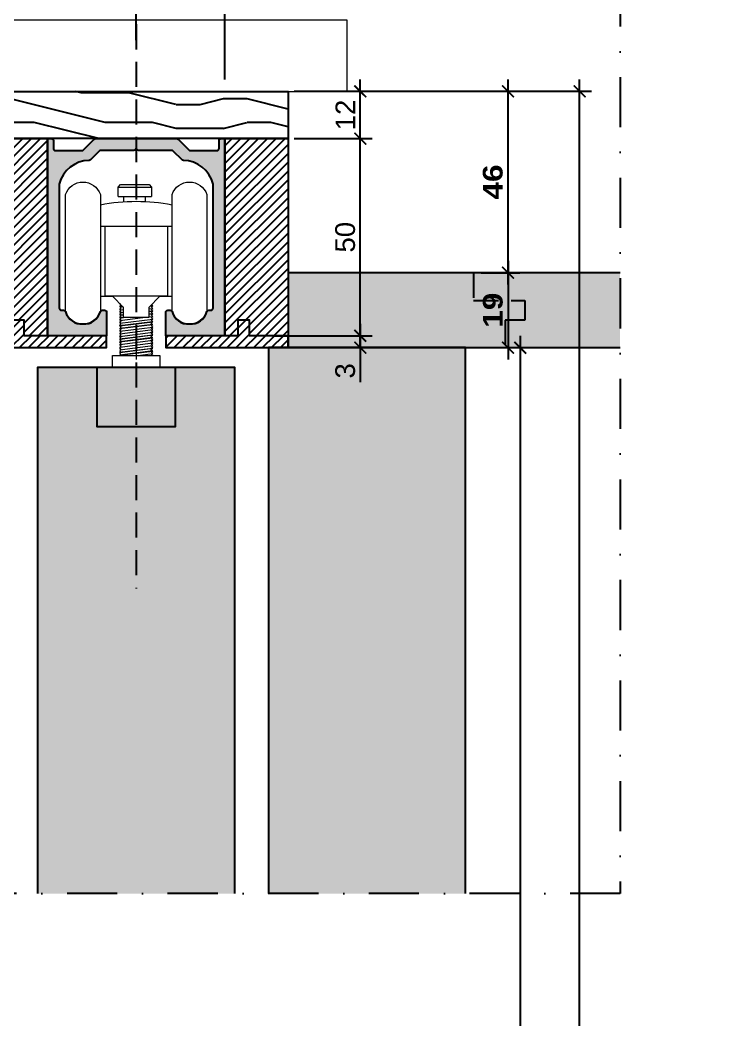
# Model space of a CAD drawing. Header units: millimetres. Extents: x -63251 to 507826, y 5339 to 217512.
# Drawn here: x 186787.6 to 186967.3, y 91937.5 to 92191.1 of the extents above; entities that cross this region are included whole.
import ezdxf
from ezdxf import colors
from ezdxf.entities.mleader import LeaderData, LeaderLine
from ezdxf.math import Vec2, Vec3

# ---------------------------------------------------------------- set-up
doc = ezdxf.new("R2010")
doc.units = ezdxf.units.MM
doc.header["$PDMODE"] = 3
doc.linetypes.add('TRAÇO 1-1', pattern=[9.525, 6.35, -3.175])
doc.linetypes.add('TRAÇO E PONTO 1-1', pattern=[25.4, 12.7, -6.35, 0, -6.35])
for name, color, linetype in [('A-ANNO-DIMS', 7, 'Continuous'), ('AC-EQUIPAMENTO', 7, 'Continuous'), ('COTAS', 9, 'Continuous'), ('FERRAGEM', 3, 'Continuous'), ('GESSO', 1, 'Continuous'), ('HACHURA', 21, 'Continuous'), ('MARCENARIA', 4, 'Continuous'), ('MARCENARIA . M', 4, 'Continuous'), ('TEXTO TRAÇO PONTO', 105, 'TRAÇO E PONTO 1-1')]:
    doc.layers.add(name, color=color, linetype=linetype)
doc.layers.add('ARQ-PILARES E VIGAS', color=5, linetype='Continuous', lineweight=5)
doc.styles.add('1-1', font='arial.ttf', dxfattribs={"height": 0.2})
doc.styles.add('MEDIDA OFICIAL', font='ariblk.ttf')
doc.styles.add('PADRÃO', font='arial.ttf')
doc.dimstyles.new('1-2', dxfattribs={"dimscale": 2, "dimtxt": 2.5, "dimasz": 1.5, "dimexe": 1.5, "dimexo": 1.5, "dimtad": 1, "dimtxsty": 'PADRÃO', "dimblk": 'ARCHTICK', "dimcen": 2.5, "dimdle": 1.5, "dimclrd": 9, "dimclre": 9, "dimclrt": 6, "dimadec": 0, "dimazin": 0, "dimtfac": 1, "dimtmove": 0, "dimatfit": 3, "dimfxl": 1.25, "dimlwd": -1, "dimlwe": -1, "dimarcsym": 0})
doc.dimstyles.new('Med. Ofic.1-2', dxfattribs={"dimscale": 2, "dimtxt": 2.5, "dimasz": 1.5, "dimexe": 1.5, "dimexo": 1.5, "dimtad": 1, "dimtxsty": 'MEDIDA OFICIAL', "dimblk": 'ARCHTICK', "dimcen": 2.5, "dimdle": 1.5, "dimclrd": 9, "dimclre": 9, "dimclrt": 10, "dimadec": 0, "dimazin": 0, "dimtfac": 1, "dimtmove": 0, "dimatfit": 3, "dimfxl": 1.25, "dimlwd": -1, "dimlwe": -1, "dimarcsym": 0})

# ---------------------------------------------------------------- blocks, each defined once
blk = doc.blocks.new('_ArchTick')
at = {"color": 0, "linetype": 'ByBlock', "const_width": 0.15}
blk.add_lwpolyline([(-0.5, -0.5), (0.5, 0.5)], dxfattribs=at)
blk = doc.blocks.new('*D296')
at = {"layer": 'A-ANNO-DIMS', "color": 9, "transparency": 16777216}
for p, q in [((186758.67, 92186.03), (186758.67, 92202.48)), ((186817.07, 92186.03), (186817.07, 92202.48)), ((186755.67, 92199.48), (186820.07, 92199.48))]:
    blk.add_line(p, q, dxfattribs=at)
at = {"layer": 'Defpoints', "color": 0, "transparency": 16777216}
for p in [(186817.07, 92199.48), (186758.67, 92183.03), (186817.07, 92183.03)]:
    blk.add_point(p, dxfattribs=at)
at = {"layer": 'A-ANNO-DIMS', "color": 9, "transparency": 16777216, "xscale": 3, "yscale": 3, "zscale": 3, "rotation": 180}
blk.add_blockref('_ArchTick', (186758.67, 92199.48), dxfattribs=at)
at = {"layer": 'A-ANNO-DIMS', "color": 9, "transparency": 16777216, "xscale": 3, "yscale": 3, "zscale": 3}
blk.add_blockref('_ArchTick', (186817.07, 92199.48), dxfattribs=at)
at = {"layer": 'A-ANNO-DIMS', "color": 6, "transparency": 16777216, "insert": (186787.87, 92203.28), "char_height": 5, "attachment_point": 5, "style": 'PADRÃO'}
blk.add_mtext('58', dxfattribs=at)
blk = doc.blocks.new('*D297')
at = {"layer": 'A-ANNO-DIMS', "color": 9, "transparency": 16777216}
for p, q in [((186817.07, 92186.03), (186817.07, 92202.48)), ((186839.57, 92176.03), (186839.57, 92202.48)), ((186814.07, 92199.48), (186842.57, 92199.48))]:
    blk.add_line(p, q, dxfattribs=at)
at = {"layer": 'Defpoints', "color": 0, "transparency": 16777216}
for p in [(186839.57, 92199.48), (186817.07, 92183.03), (186839.57, 92173.03)]:
    blk.add_point(p, dxfattribs=at)
at = {"layer": 'A-ANNO-DIMS', "color": 9, "transparency": 16777216, "xscale": 3, "yscale": 3, "zscale": 3, "rotation": 180}
blk.add_blockref('_ArchTick', (186817.07, 92199.48), dxfattribs=at)
at = {"layer": 'A-ANNO-DIMS', "color": 9, "transparency": 16777216, "xscale": 3, "yscale": 3, "zscale": 3}
blk.add_blockref('_ArchTick', (186839.57, 92199.48), dxfattribs=at)
at = {"layer": 'A-ANNO-DIMS', "color": 6, "transparency": 16777216, "insert": (186828.32, 92203.28), "char_height": 5, "attachment_point": 5, "style": 'PADRÃO'}
blk.add_mtext('23', dxfattribs=at)
blk = doc.blocks.new('*D299')
at = {"layer": 'COTAS', "color": 9, "transparency": 16777216}
for p, q in [((186839.57, 92176.03), (186839.57, 92219.18)), ((186870.57, 92194.12), (186870.57, 92219.18)), ((186836.57, 92216.18), (186873.57, 92216.18))]:
    blk.add_line(p, q, dxfattribs=at)
at = {"layer": 'Defpoints', "color": 0, "transparency": 16777216}
for p in [(186870.57, 92216.18), (186870.57, 92191.12, 0), (186839.57, 92173.03, 0)]:
    blk.add_point(p, dxfattribs=at)
at = {"layer": 'COTAS', "color": 9, "transparency": 16777216, "xscale": 3, "yscale": 3, "zscale": 3, "rotation": 180}
blk.add_blockref('_ArchTick', (186839.57, 92216.18), dxfattribs=at)
at = {"layer": 'COTAS', "color": 9, "transparency": 16777216, "xscale": 3, "yscale": 3, "zscale": 3}
blk.add_blockref('_ArchTick', (186870.57, 92216.18), dxfattribs=at)
at = {"layer": 'COTAS', "color": 6, "transparency": 16777216, "insert": (186855.07, 92219.99), "char_height": 5, "attachment_point": 5, "style": 'PADRÃO'}
blk.add_mtext('31', dxfattribs=at)
blk = doc.blocks.new('*D315')
at = {"layer": 'COTAS', "color": 9, "linetype": 'Continuous', "transparency": 16777216}
blk.add_line((186914.41, 92111.03), (186914.41, 91650.65), dxfattribs=at)
at = {"layer": 'COTAS', "color": 9, "transparency": 16777216}
for p, q in [((186906.66, 92108.03), (186917.41, 92108.03)), ((186903.57, 91653.65), (186917.41, 91653.65))]:
    blk.add_line(p, q, dxfattribs=at)
at = {"layer": 'Defpoints', "color": 0, "transparency": 16777216}
for p in [(186903.66, 92108.03, 0), (186900.57, 91653.65, 0), (186914.41, 91653.65)]:
    blk.add_point(p, dxfattribs=at)
at = {"layer": 'COTAS', "color": 9, "transparency": 16777216, "xscale": 3, "yscale": 3, "zscale": 3}
for p, rotation in [((186914.41, 92108.03), 90), ((186914.41, 91653.65), 270)]:
    blk.add_blockref('_ArchTick', p, dxfattribs=dict(at, rotation=rotation))
at = {"layer": 'COTAS', "color": 10, "transparency": 16777216, "insert": (186910.58, 91880.84), "char_height": 5, "attachment_point": 5, "rotation": 90, "style": 'MEDIDA OFICIAL'}
blk.add_mtext('2925', dxfattribs=at)
blk = doc.blocks.new('*D317')
at = {"layer": 'COTAS', "color": 9, "linetype": 'Continuous', "transparency": 16777216}
blk.add_line((186929.46, 91630.65), (186929.46, 92176.03), dxfattribs=at)
at = {"layer": 'COTAS', "color": 9, "transparency": 16777216}
for p, q in [((186876.66, 92173.03), (186932.46, 92173.03)), ((186910.81, 91633.65), (186932.46, 91633.65))]:
    blk.add_line(p, q, dxfattribs=at)
at = {"layer": 'Defpoints', "color": 0, "transparency": 16777216}
for p in [(186873.66, 92173.03, 0), (186929.46, 92173.03), (186907.81, 91633.65, 0)]:
    blk.add_point(p, dxfattribs=at)
at = {"layer": 'COTAS', "color": 9, "transparency": 16777216, "xscale": 3, "yscale": 3, "zscale": 3}
for p, rotation in [((186929.46, 92173.03), 90), ((186929.46, 91633.65), 270)]:
    blk.add_blockref('_ArchTick', p, dxfattribs=dict(at, rotation=rotation))
at = {"layer": 'COTAS', "color": 10, "transparency": 16777216, "insert": (186925.62, 91903.34), "char_height": 5, "attachment_point": 5, "rotation": 90, "style": 'MEDIDA OFICIAL'}
blk.add_mtext('2995', dxfattribs=at)
blk = doc.blocks.new('*D318')
at = {"layer": 'COTAS', "color": 9, "linetype": 'Continuous', "transparency": 16777216}
blk.add_line((186911.32, 92130.03), (186911.32, 92105.03), dxfattribs=at)
at = {"layer": 'COTAS', "color": 9, "transparency": 16777216}
for p, q in [((186904.49, 92127.03), (186914.32, 92127.03)), ((186903.57, 92108.03), (186914.32, 92108.03))]:
    blk.add_line(p, q, dxfattribs=at)
at = {"layer": 'Defpoints', "color": 0, "transparency": 16777216}
for p in [(186901.49, 92127.03, 0), (186900.57, 92108.03, 0), (186911.32, 92108.03)]:
    blk.add_point(p, dxfattribs=at)
at = {"layer": 'COTAS', "color": 9, "transparency": 16777216, "xscale": 3, "yscale": 3, "zscale": 3}
for p, rotation in [((186911.32, 92127.03), 90), ((186911.32, 92108.03), 270)]:
    blk.add_blockref('_ArchTick', p, dxfattribs=dict(at, rotation=rotation))
at = {"layer": 'COTAS', "color": 10, "transparency": 16777216, "insert": (186907.48, 92117.53), "char_height": 5, "attachment_point": 5, "rotation": 90, "style": 'MEDIDA OFICIAL'}
blk.add_mtext('19', dxfattribs=at)
blk = doc.blocks.new('*D319')
at = {"layer": 'COTAS', "color": 9, "linetype": 'Continuous', "transparency": 16777216}
blk.add_line((186911.32, 92124.03), (186911.32, 92176.03), dxfattribs=at)
at = {"layer": 'COTAS', "color": 9, "transparency": 16777216}
for p, q in [((186873.57, 92173.03), (186914.32, 92173.03)), ((186904.49, 92127.03), (186914.32, 92127.03))]:
    blk.add_line(p, q, dxfattribs=at)
at = {"layer": 'Defpoints', "color": 0, "transparency": 16777216}
for p in [(186870.57, 92173.03, 0), (186911.32, 92173.03), (186901.49, 92127.03, 0)]:
    blk.add_point(p, dxfattribs=at)
at = {"layer": 'COTAS', "color": 9, "transparency": 16777216, "xscale": 3, "yscale": 3, "zscale": 3}
for p, rotation in [((186911.32, 92173.03), 90), ((186911.32, 92127.03), 270)]:
    blk.add_blockref('_ArchTick', p, dxfattribs=dict(at, rotation=rotation))
at = {"layer": 'COTAS', "color": 10, "transparency": 16777216, "insert": (186907.48, 92150.03), "char_height": 5, "attachment_point": 5, "rotation": 90, "style": 'MEDIDA OFICIAL'}
blk.add_mtext('46', dxfattribs=at)
blk = doc.blocks.new('*D544')
at = {"layer": 'COTAS', "color": 9, "linetype": 'Continuous', "transparency": 16777216}
blk.add_line((186911.32, 92130.03), (186911.32, 92105.03), dxfattribs=at)
at = {"layer": 'COTAS', "color": 9, "transparency": 16777216}
for p, q in [((186904.49, 92127.03), (186914.32, 92127.03)), ((186903.57, 92108.03), (186914.32, 92108.03))]:
    blk.add_line(p, q, dxfattribs=at)
at = {"layer": 'Defpoints', "color": 0, "transparency": 16777216}
for p in [(186901.49, 92127.03, 0), (186900.57, 92108.03, 0), (186911.32, 92108.03)]:
    blk.add_point(p, dxfattribs=at)
at = {"layer": 'COTAS', "color": 9, "transparency": 16777216, "xscale": 3, "yscale": 3, "zscale": 3}
for p, rotation in [((186911.32, 92127.03), 90), ((186911.32, 92108.03), 270)]:
    blk.add_blockref('_ArchTick', p, dxfattribs=dict(at, rotation=rotation))
at = {"layer": 'COTAS', "color": 10, "transparency": 16777216, "insert": (186907.48, 92117.53), "char_height": 5, "attachment_point": 5, "rotation": 90, "style": 'MEDIDA OFICIAL'}
blk.add_mtext('19', dxfattribs=at)
blk = doc.blocks.new('*D545')
at = {"layer": 'A-ANNO-DIMS', "color": 9, "transparency": 16777216}
for p, q in [((186873.86, 92108.03), (186873.86, 92164.03)), ((186857.07, 92161.03), (186876.86, 92161.03)), ((186852.07, 92111.03), (186876.86, 92111.03))]:
    blk.add_line(p, q, dxfattribs=at)
at = {"layer": 'Defpoints', "color": 0, "transparency": 16777216}
for p in [(186854.07, 92161.03, 0), (186873.86, 92161.03), (186849.07, 92111.03, 0)]:
    blk.add_point(p, dxfattribs=at)
at = {"layer": 'A-ANNO-DIMS', "color": 9, "transparency": 16777216, "xscale": 3, "yscale": 3, "zscale": 3}
for p, rotation in [((186873.86, 92161.03), 90), ((186873.86, 92111.03), 270)]:
    blk.add_blockref('_ArchTick', p, dxfattribs=dict(at, rotation=rotation))
at = {"layer": 'A-ANNO-DIMS', "color": 6, "transparency": 16777216, "insert": (186870.06, 92136.03), "char_height": 5, "attachment_point": 5, "rotation": 90, "style": 'PADRÃO'}
blk.add_mtext('50', dxfattribs=at)
blk = doc.blocks.new('*D546')
at = {"layer": 'A-ANNO-DIMS', "color": 9, "transparency": 16777216}
for p, q in [((186873.86, 92114.03), (186873.86, 92108.03)), ((186852.07, 92111.03), (186876.86, 92111.03)), ((186867.07, 92108.03), (186876.86, 92108.03)), ((186873.86, 92108.03), (186873.86, 92099.25))]:
    blk.add_line(p, q, dxfattribs=at)
at = {"layer": 'Defpoints', "color": 0, "transparency": 16777216}
for p in [(186849.07, 92111.03, 0), (186864.07, 92108.03, 0), (186873.86, 92108.03)]:
    blk.add_point(p, dxfattribs=at)
at = {"layer": 'A-ANNO-DIMS', "color": 9, "transparency": 16777216, "xscale": 3, "yscale": 3, "zscale": 3}
for p, rotation in [((186873.86, 92111.03), 90), ((186873.86, 92108.03), 270)]:
    blk.add_blockref('_ArchTick', p, dxfattribs=dict(at, rotation=rotation))
at = {"layer": 'A-ANNO-DIMS', "color": 6, "transparency": 16777216, "insert": (186870.06, 92102.14), "char_height": 5, "attachment_point": 5, "rotation": 90, "style": 'PADRÃO'}
blk.add_mtext('3', dxfattribs=at)
blk = doc.blocks.new('*D547')
at = {"layer": 'A-ANNO-DIMS', "color": 9, "transparency": 16777216}
for p, q in [((186873.86, 92158.03), (186873.86, 92176.03)), ((186857.07, 92173.03), (186876.86, 92173.03)), ((186857.07, 92161.03), (186876.86, 92161.03))]:
    blk.add_line(p, q, dxfattribs=at)
at = {"layer": 'Defpoints', "color": 0, "transparency": 16777216}
for p in [(186854.07, 92173.03, 0), (186873.86, 92173.03), (186854.07, 92161.03, 0)]:
    blk.add_point(p, dxfattribs=at)
at = {"layer": 'A-ANNO-DIMS', "color": 9, "transparency": 16777216, "xscale": 3, "yscale": 3, "zscale": 3}
for p, rotation in [((186873.86, 92173.03), 90), ((186873.86, 92161.03), 270)]:
    blk.add_blockref('_ArchTick', p, dxfattribs=dict(at, rotation=rotation))
at = {"layer": 'A-ANNO-DIMS', "color": 6, "transparency": 16777216, "insert": (186870.1, 92167.03), "char_height": 5, "attachment_point": 5, "rotation": 90, "style": 'PADRÃO'}
blk.add_mtext('12', dxfattribs=at)

msp = doc.modelspace()

# ---------------------------------------------------------------- hatches: boundary and pattern name
at = {"layer": 'AC-EQUIPAMENTO'}
h = msp.add_hatch(dxfattribs=at)
h.set_pattern_fill('ANSI31', color=8, scale=0.5)
h.set_pattern_definition([(45, (-426.472, 1e-10), (-1.122532015, 1.122532015), [])])
h.paths.add_polyline_path([(186781.171, 92111.027), (186785.671, 92111.027), (186785.671, 92115.027), (186788.671, 92115.027), (186788.671, 92111.027), (186794.566, 92111.027), (186794.566, 92161.027), (186781.171, 92161.027)])
h = msp.add_hatch(dxfattribs=at)
h.set_pattern_fill('ANSI31', color=8, scale=0.5)
h.set_pattern_definition([(45, (-425.0766, 1e-10), (-1.122532015, 1.122532015), [])])
h.paths.add_polyline_path([(186839.566, 92111.027), (186842.816, 92111.027), (186842.816, 92115.027), (186845.816, 92115.027), (186845.816, 92111.027), (186855.565, 92111.027), (186855.565, 92115.027), (186855.565, 92161.027), (186839.566, 92161.027)])
h = msp.add_hatch(dxfattribs=at)
h.set_pattern_fill('ANSI31', color=8, scale=0.5)
h.set_pattern_definition([(45, (-611.1864, -30.3345), (-1.122532015, 1.122532015), [])])
h.paths.add_polyline_path([(186809.566, 92111.027), (186788.671, 92111.027), (186788.671, 92115.027), (186785.671, 92115.027), (186785.671, 92111.027), (186766.171, 92111.027), (186766.171, 92108.027), (186809.566, 92108.027)])
h = msp.add_hatch(dxfattribs=at)
h.set_pattern_fill('ANSI31', color=8, scale=0.5)
h.set_pattern_definition([(45, (-554.041, -30.3345), (-1.122532015, 1.122532015), [])])
h.paths.add_polyline_path([(186855.565, 92111.027), (186845.816, 92111.027), (186845.816, 92115.027), (186842.816, 92115.027), (186842.816, 92111.027), (186824.566, 92111.027), (186824.566, 92108.027), (186855.565, 92108.027)])
at = {"layer": 'HACHURA', "ltscale": 0.3}
h = msp.add_hatch(dxfattribs=at)
h.set_pattern_fill('LEGNO1', color=8, scale=60, angle=180, pattern_type=2)
h.set_pattern_definition([(180, (11441.12, 9245.09), (-7e-15, -60), [12, -18, 6, -24]), (180, (11399.12, 9243.59), (-7e-15, -60), [12, -48]), (180, (11405.12, 9240.59), (-7e-15, -60), [6, -54]), (180, (11438.12, 9239.09), (-7e-15, -60), [3, -42, 3, -12]), (180, (11417.12, 9236.09), (-7e-15, -60), [12, -18, 3, -27]), (180, (11432.12, 9234.59), (-7e-15, -60), [9, -51]), (180, (11417.12, 9233.09), (-7e-15, -60), [18, -42]), (180, (11435.12, 9231.59), (-7e-15, -60), [12, -48]), (180, (11411.12, 9230.09), (-7e-15, -60), [30, -30]), (180, (11429.12, 9227.09), (-7e-15, -60), [6, -18, 12, -24]), (180, (11387.12, 9225.59), (-7e-15, -60), [12, -48]), (180, (11399.12, 9224.09), (-7e-15, -60), [6, -54]), (180, (11411.12, 9222.59), (-7e-15, -60), [6, -54]), (180, (11441.12, 9221.09), (-7e-15, -60), [12, -48]), (180, (11411.12, 9219.59), (-7e-15, -60), [12, -48]), (180, (11411.12, 9216.59), (-7e-15, -60), [12, -12, 12, -24]), (180, (11423.12, 9213.59), (-7e-15, -60), [6, -30, 12, -12]), (180, (11411.12, 9212.09), (-7e-15, -60), [18, -42]), (180, (11411.12, 9209.09), (-7e-15, -60), [12, -48]), (180, (11435.12, 9207.59), (-7e-15, -60), [18, -24, 6, -12]), (180, (11435.12, 9204.59), (-7e-15, -60), [30, -30]), (180, (11399.12, 9203.09), (-7e-15, -60), [6, -54]), (180, (11417.12, 9201.59), (-7e-15, -60), [12, -48]), (180, (11429.12, 9200.09), (-7e-15, -60), [6, -24, 6, -24]), (180, (11435.12, 9198.59), (-7e-15, -60), [6, -18, 12, -24]), (180, (11423.12, 9197.09), (-7e-15, -60), [6, -30, 6, -18]), (180, (11411.12, 9195.59), (-7e-15, -60), [18, -42]), (180, (11435.12, 9192.59), (-7e-15, -60), [12, -48]), (180, (11405.12, 9191.09), (-7e-15, -60), [6, -54]), (180, (11393.12, 9189.59), (-7e-15, -60), [6, -54]), (194.0362435, (11399.123, 9240.591), (-60, 2e-09), [6.18, -241.206332]), (194.0362435, (11393.123, 9227.091), (-60, 2e-09), [6.18, -241.206332]), (194.0362435, (11399.123, 9191.091), (-60, 2e-09), [6.18, -241.206332]), (194.0362435, (11417.123, 9213.591), (-60, 2e-09), [6.18, -241.206332]), (194.0362435, (11405.123, 9204.591), (-60, 2e-09), [6.18, -241.206332]), (194.0362435, (11399.123, 9209.091), (-60, 2e-09), [6.18, -241.206332]), (194.0362435, (11429.123, 9198.591), (-60, 2e-09), [6.18, -241.206332]), (194.0362435, (11405.123, 9201.591), (-60, 2e-09), [6.18, -241.206332]), (194.0362435, (11393.123, 9224.091), (-60, 2e-09), [12.36, -235.026332]), (194.0362435, (11399.123, 9219.591), (-60, 2e-09), [12.36, -235.026332]), (194.0362435, (11399.123, 9216.591), (-60, 2e-09), [12.36, -235.026332]), (345.9637565, (11417.123, 9236.091), (60, 2e-09), [6.18, -12.36, 6.18, -222.666332]), (345.9637565, (11429.123, 9227.091), (60, 2e-09), [6.18, -241.206332]), (345.9637565, (11429.123, 9200.091), (60, 2e-09), [12.36, -235.026332]), (14.0362435, (11399.123, 9243.591), (60, -2e-09), [6.18, -241.206332]), (165.9637565, (11387.123, 9243.591), (-60, -2e-09), [6.18, -241.206332]), (165.9637565, (11405.123, 9222.591), (-60, -2e-09), [6.18, -241.206332]), (165.9637565, (11393.123, 9212.091), (-60, -2e-09), [6.18, -241.206332]), (165.9637565, (11417.123, 9207.591), (-60, -2e-09), [6.18, -241.206332]), (165.9637565, (11423.123, 9200.091), (-60, -2e-09), [6.18, -241.206332]), (165.9637565, (11417.123, 9197.091), (-60, -2e-09), [6.18, -241.206332]), (165.9637565, (11417.123, 9207.591), (-60, -2e-09), [6.18, -241.206332]), (165.9637565, (11399.123, 9198.591), (-60, -2e-09), [24.72, -222.666332]), (165.9637565, (11435.123, 9239.091), (-60, -2e-09), [24.72, -222.666332]), (165.9637565, (11429.123, 9234.591), (-60, -2e-09), [24.72, -222.666332]), (165.9637565, (11423.123, 9231.591), (-60, -2e-09), [6.18, -12.36, 12.36, -216.486332]), (165.9637565, (11423.123, 9227.091), (-60, -2e-09), [12.36, -12.36, 12.36, -210.306332]), (165.9637565, (11429.123, 9221.091), (-60, -2e-09), [24.72, -222.666332]), (165.9637565, (11435.123, 9216.591), (-60, -2e-09), [24.72, -222.666332]), (165.9637565, (11435.123, 9213.591), (-60, -2e-09), [24.72, -222.666332]), (165.9637565, (11393.123, 9195.591), (-60, -2e-09), [6.18, -241.206332]), (165.9637675, (11387.123, 9189.591), (-60, -1.15e-05), [12.36, -235.026332]), (165.9637675, (11423.123, 9192.591), (-60, -1.15e-05), [12.36, -235.026332]), (165.9637575, (11429.123, 9245.091), (-60, -1e-06), [24.72, -222.666332]), (165.9637575, (11393.123, 9203.091), (-60, -1e-06), [18.54, -228.846332]), (165.9637575, (11387.123, 9207.591), (-60, -1e-06), [37.08, -210.306332])])
h.paths.add_polyline_path([(186855.565, 92173.027), (186661.669, 92173.027), (186661.67, 92161.027), (186690.154, 92161.027), (186855.566, 92161.027)])
at = {"layer": 'HACHURA', "true_color": 0xba9673}
h = msp.add_hatch(color=33, dxfattribs=at)
h.dxf.hatch_style = 1
h.paths.add_polyline_path([(186939.738, 92108.027), (186939.738, 92127.027), (186855.565, 92127.027), (186855.565, 92108.027)])
h = msp.add_hatch(color=33, dxfattribs=at)
h.dxf.hatch_style = 1
h.paths.add_polyline_path([(186850.565, 91969.601), (186900.565, 91969.601), (186900.565, 92108.027), (186850.565, 92108.027)])
h = msp.add_hatch(color=33, dxfattribs=at)
h.dxf.hatch_style = 1
h.paths.add_polyline_path([(186792.065, 91969.601), (186842.065, 91969.601), (186842.065, 92103.027), (186792.065, 92103.027)])
at = {"layer": 'MARCENARIA . M'}
h = msp.add_hatch(color=8, dxfattribs=at)
h.dxf.hatch_style = 1
h.paths.add_polyline_path([(186799.152, 92117.162, 0.3360552), (186798.67, 92117.527), (186798.066, 92117.527, -0.4142136), (186797.566, 92118.027), (186797.566, 92149.527, -0.3352357), (186805.112, 92155.525, 0.1925047), (186805.453, 92155.671), (186807.662, 92157.881, -0.1989124), (186808.016, 92158.027), (186816.489, 92158.027, 0.2679492), (186816.922, 92158.277), (186817.066, 92158.527), (186817.211, 92158.277, 0.2679492), (186817.644, 92158.027), (186826.116, 92158.027, -0.1989124), (186826.47, 92157.881), (186828.68, 92155.671, 0.1925047), (186829.021, 92155.525, -0.3352357), (186836.566, 92149.527), (186836.566, 92118.027, -0.4142136), (186836.066, 92117.527), (186835.462, 92117.527, 0.3360552), (186834.981, 92117.162, -0.3533018), (186830.566, 92114.027, -0.3533018), (186826.152, 92117.162, 0.3360552), (186825.67, 92117.527), (186825.066, 92117.527, 0.4142136), (186824.566, 92117.027), (186824.566, 92111.027), (186839.566, 92111.027), (186839.566, 92131.027), (186839.566, 92161.027), (186838.566, 92161.027, 0.4142136), (186838.066, 92160.527), (186838.066, 92158.527, -0.4142136), (186837.566, 92158.027), (186830.773, 92158.027, -0.1989124), (186830.42, 92158.173), (186827.713, 92160.881, 0.1989124), (186827.359, 92161.027), (186806.773, 92161.027, 0.1989124), (186806.42, 92160.881), (186803.713, 92158.173, -0.1989124), (186803.359, 92158.027), (186797.566, 92158.027), (186796.566, 92158.027, -0.4142136), (186796.066, 92158.527), (186796.066, 92160.527, 0.4142136), (186795.566, 92161.027), (186794.566, 92161.027), (186794.566, 92111.027), (186809.566, 92111.027), (186809.566, 92117.027, 0.4142136), (186809.066, 92117.527), (186808.462, 92117.527, 0.3360552), (186807.981, 92117.162, -0.3533018), (186803.566, 92114.027, -0.3533018)])
h = msp.add_hatch(color=8, dxfattribs=at)
h.dxf.hatch_style = 1
h.paths.add_polyline_path([(186827.065, 92103.027), (186827.065, 92088.027), (186807.065, 92088.027), (186807.065, 92103.027)])
h = msp.add_hatch(color=8, dxfattribs=at)
h.dxf.hatch_style = 1
h.paths.add_polyline_path([(186827.066, 92103.027), (186827.066, 92088.027), (186807.066, 92088.027), (186807.066, 92103.027)])

# ---------------------------------------------------------------- linework, layer by layer
at = {"layer": 'ARQ-PILARES E VIGAS', "elevation": 0}
msp.add_lwpolyline([(186870.565, 92191.117), (186660.565, 92191.117), (186660.565, 92173.027), (186870.565, 92173.027)], close=True, dxfattribs=at)
at = {"layer": 'FERRAGEM', "color": 1, "lineweight": 5}
for p, q in [((186807.981, 92138.864, 0), (186826.152, 92138.864, 0)), ((186807.981, 92121.066, 0), (186811.065, 92121.066, 0)), ((186823.068, 92121.066, 0), (186826.152, 92121.066, 0)), ((186817.066, 92108.027, 0), (186817.066, 92105.027, 0))]:
    msp.add_line(p, q, dxfattribs=at)
at = {"layer": 'FERRAGEM', "elevation": 0}
msp.add_lwpolyline([(186803.566, 92114.027, 0.3533018), (186807.981, 92117.162, -0.3360552), (186808.462, 92117.527), (186809.066, 92117.527, -0.4142136), (186809.566, 92117.027), (186809.566, 92111.027), (186794.566, 92111.027), (186794.566, 92161.027), (186795.566, 92161.027, -0.4142136), (186796.066, 92160.527), (186796.066, 92158.527, 0.4142136), (186796.566, 92158.027), (186797.566, 92158.027), (186803.359, 92158.027, 0.1989124), (186803.713, 92158.173), (186806.42, 92160.881, -0.1989124), (186806.773, 92161.027), (186827.359, 92161.027, -0.1989124), (186827.713, 92160.881), (186830.42, 92158.173, 0.1989124), (186830.773, 92158.027), (186837.566, 92158.027, 0.4142136), (186838.066, 92158.527), (186838.066, 92160.527, -0.4142136), (186838.566, 92161.027), (186839.566, 92161.027), (186839.566, 92111.027), (186824.566, 92111.027), (186824.566, 92117.027, -0.4142136), (186825.066, 92117.527), (186825.67, 92117.527, -0.3360552), (186826.152, 92117.162, 0.3533018), (186830.566, 92114.027, 0.3533018), (186834.981, 92117.162, -0.3360552), (186835.462, 92117.527), (186836.066, 92117.527, 0.4142136), (186836.566, 92118.027), (186836.566, 92149.527, 0.3352357), (186829.021, 92155.525, -0.1925047), (186828.68, 92155.671), (186826.47, 92157.881, 0.1989124), (186826.116, 92158.027), (186817.644, 92158.027, -0.2679492), (186817.211, 92158.277), (186817.066, 92158.527), (186816.922, 92158.277, -0.2679492), (186816.489, 92158.027), (186808.016, 92158.027, 0.1989124), (186807.662, 92157.881), (186805.453, 92155.671, -0.1925047), (186805.112, 92155.525, 0.3352357), (186797.566, 92149.527), (186797.566, 92118.027, 0.4142136), (186798.066, 92117.527), (186798.67, 92117.527, -0.3360552), (186799.152, 92117.162, 0.3533018), (186803.566, 92114.027, -0.3533018)], format="xyb", dxfattribs=at)
at = {"layer": 'FERRAGEM', "color": 1, "lineweight": 5, "elevation": 0}
for points in [[(186799.152, 92117.178), (186799.152, 92146.876, -0.7138097), (186807.981, 92146.876), (186807.981, 92117.178, -0.7138097)], [(186826.152, 92117.178), (186826.152, 92146.876, -0.7138097), (186834.981, 92146.876), (186834.981, 92117.178, -0.7138097)]]:
    msp.add_lwpolyline(points, format="xyb", close=True, dxfattribs=at)
for points in [[(186812.46, 92146.353), (186812.46, 92148.72), (186813.106, 92149.366), (186820.314, 92149.366), (186820.96, 92148.72), (186820.96, 92146.353)], [(186812.46, 92148.72), (186820.96, 92148.72)], [(186812.46, 92146.353), (186820.96, 92146.353)], [(186813.966, 92144.975), (186813.966, 92146.353)], [(186819.454, 92145), (186819.454, 92146.353)], [(186809.171, 92121.066), (186809.171, 92138.864), (186824.962, 92138.864), (186824.962, 92121.066), (186809.171, 92121.066)], [(186823.068, 92121.066), (186820.247, 92118.246), (186820.247, 92115.647), (186813.885, 92115.647), (186813.885, 92118.246), (186811.065, 92121.066)], [(186812.881, 92113.67), (186813.286, 92114.075), (186812.881, 92114.48), (186813.286, 92114.75), (186812.881, 92115.155), (186813.286, 92115.425), (186812.881, 92115.831), (186813.286, 92116.101), (186812.881, 92116.506), (186813.286, 92116.776), (186812.881, 92117.181), (186813.286, 92117.451), (186812.881, 92117.856), (186813.286, 92118.126), (186812.881, 92118.531), (186813.286, 92118.801), (186812.881, 92119.206), (186812.903, 92119.228)], [(186813.757, 92118.374), (186812.881, 92118.261)], [(186820.247, 92117.861), (186821.252, 92117.991), (186820.847, 92118.396), (186821.252, 92118.666)], [(186820.581, 92118.579), (186821.252, 92118.666), (186820.96, 92118.958)], [(186812.881, 92117.586), (186813.885, 92117.715)], [(186812.881, 92116.911), (186813.885, 92117.04)], [(186812.881, 92116.236), (186813.885, 92116.365)], [(186813.885, 92116.365), (186812.881, 92116.236)], [(186812.881, 92114.21), (186821.252, 92115.29), (186820.847, 92115.695), (186821.252, 92115.966)], [(186813.885, 92115.69), (186812.881, 92115.56)], [(186812.881, 92115.56), (186813.885, 92115.69)], [(186812.881, 92114.885), (186818.786, 92115.647)], [(186820.247, 92117.186), (186821.252, 92117.316), (186820.847, 92117.721), (186821.252, 92117.991)], [(186820.247, 92116.511), (186821.252, 92116.641), (186820.847, 92117.046), (186821.252, 92117.316), (186820.247, 92117.186)], [(186820.247, 92115.836), (186821.252, 92115.966), (186820.847, 92116.371), (186821.252, 92116.641), (186820.247, 92116.511)], [(186812.795, 92112.849), (186821.166, 92113.929), (186820.761, 92114.334), (186821.166, 92114.604), (186812.795, 92113.524)], [(186812.881, 92113.535), (186821.252, 92114.615), (186820.847, 92115.02), (186821.252, 92115.29)], [(186812.881, 92112.185), (186821.252, 92113.265), (186820.847, 92113.67), (186821.252, 92113.94), (186812.881, 92112.86)], [(186813.069, 92106.027), (186813.286, 92106.244), (186812.881, 92106.514), (186813.286, 92106.919), (186812.881, 92107.189), (186813.286, 92107.594), (186812.881, 92107.999), (186813.286, 92108.404), (186812.881, 92108.674), (186813.286, 92109.079), (186812.881, 92109.349), (186813.286, 92109.754), (186812.881, 92110.024), (186813.286, 92110.43), (186812.881, 92110.835), (186813.286, 92111.24), (186812.881, 92111.51), (186813.286, 92111.915), (186812.881, 92112.185), (186813.286, 92112.59), (186812.881, 92112.86), (186813.286, 92113.265), (186812.881, 92113.67)], [(186812.881, 92111.51), (186821.252, 92112.59), (186820.847, 92112.995), (186821.252, 92113.265)], [(186812.795, 92109.473), (186821.166, 92110.554), (186820.761, 92110.959), (186821.166, 92111.229), (186812.795, 92110.148)], [(186812.881, 92110.835), (186821.252, 92111.915), (186820.847, 92112.32), (186821.252, 92112.59)], [(186812.881, 92110.16), (186821.252, 92111.24), (186820.847, 92111.645), (186821.252, 92111.915)], [(186812.881, 92108.809), (186821.252, 92109.889), (186820.847, 92110.295), (186821.252, 92110.565), (186812.881, 92109.484)], [(186812.881, 92108.134), (186821.252, 92109.214), (186820.847, 92109.619), (186821.252, 92109.889)], [(186812.881, 92107.459), (186821.252, 92108.539), (186820.847, 92108.944), (186821.252, 92109.214)], [(186812.881, 92106.784), (186821.252, 92107.864), (186820.847, 92108.269), (186821.252, 92108.539)], [(186812.795, 92106.098), (186821.166, 92107.178), (186820.761, 92107.583), (186821.166, 92107.853), (186812.795, 92106.773)], [(186817.479, 92106.027), (186821.252, 92106.514), (186820.847, 92106.919), (186821.252, 92107.189), (186812.881, 92106.109)], [(186821.064, 92106.027), (186820.847, 92106.244), (186821.252, 92106.514)]]:
    msp.add_lwpolyline(points, dxfattribs=at)
msp.add_lwpolyline([(186811.065, 92106.027), (186823.068, 92106.027), (186823.068, 92103.027), (186811.065, 92103.027)], close=True, dxfattribs=at)
at = {"layer": 'FERRAGEM', "elevation": 0}
for points in [[(186827.065, 92103.027), (186807.065, 92103.027), (186807.065, 92088.027), (186827.065, 92088.027)], [(186827.066, 92103.027), (186807.066, 92103.027), (186807.066, 92088.027), (186827.066, 92088.027)]]:
    msp.add_lwpolyline(points, close=True, dxfattribs=at)
at = {"layer": 'FERRAGEM', "color": 1, "lineweight": 5}
msp.add_arc((186817.066, 92098.088, 0), 46.973, 78.84742, 101.15258, dxfattribs=at)
at = {"layer": 'GESSO', "color": 1, "elevation": 0}
msp.add_lwpolyline([(186939.738, 92127.027), (186855.565, 92127.027), (186855.565, 92108.027), (186939.738, 92108.027)], dxfattribs=at)
at = {"layer": 'MARCENARIA', "color": 8, "linetype": 'TRAÇO 1-1', "elevation": 0}
msp.add_lwpolyline([(186939.738, 92127.027), (186902.565, 92127.027), (186902.565, 92120.027), (186915.565, 92120.027), (186915.565, 92115.027), (186910.565, 92115.027), (186910.565, 92108.027), (186939.738, 92108.027)], dxfattribs=at)
at = {"layer": 'MARCENARIA . M', "color": 254, "linetype": 'TRAÇO 1-1'}
msp.add_line((186817.065, 92190.028, 0), (186817.065, 92046.982, 0), dxfattribs=at)
at = {"layer": 'MARCENARIA . M', "elevation": 0}
for points in [[(186855.566, 92161.027), (186661.67, 92161.027), (186661.669, 92173.027), (186855.565, 92173.027)], [(186794.566, 92111.027), (186788.671, 92111.027), (186788.671, 92115.027), (186785.671, 92115.027), (186785.671, 92111.027), (186781.171, 92111.027), (186781.171, 92161.027), (186794.566, 92161.027)], [(186855.565, 92111.027), (186845.816, 92111.027), (186845.816, 92115.027), (186842.816, 92115.027), (186842.816, 92111.027), (186839.566, 92111.027), (186839.566, 92161.027), (186855.565, 92161.027), (186855.565, 92115.027), (186855.565, 92115.027)]]:
    msp.add_lwpolyline(points, close=True, dxfattribs=at)
for points in [[(186766.171, 92111.027), (186766.171, 92108.027), (186809.566, 92108.027), (186809.566, 92111.027), (186788.671, 92111.027), (186788.671, 92115.027), (186785.671, 92115.027), (186785.671, 92111.027), (186766.171, 92111.027)], [(186824.566, 92111.027), (186824.566, 92108.027), (186855.565, 92108.027), (186855.565, 92111.027), (186845.816, 92111.027), (186845.816, 92115.027), (186842.816, 92115.027), (186842.816, 92111.027), (186824.566, 92111.027)], [(186900.565, 91969.601), (186900.565, 92108.027), (186850.565, 92108.027), (186850.565, 91969.601)], [(186842.065, 91969.601), (186842.065, 92103.027), (186792.065, 92103.027), (186792.065, 91969.601)]]:
    msp.add_lwpolyline(points, dxfattribs=at)
at = {"layer": 'TEXTO TRAÇO PONTO', "elevation": 0}
msp.add_lwpolyline([(186577.442, 92329.627), (186939.738, 92329.627), (186939.738, 91969.601), (186577.442, 91969.601)], close=True, dxfattribs=at)

# ---------------------------------------------------------------- dimensions: what is measured, and where the dimension line sits
at = {"layer": 'A-ANNO-DIMS'}
for base, p1, p2, angle, picture, middle in [((186817.065, 92199.48, 0), (186758.671, 92183.027, 0), (186817.065, 92183.027, 0), 180, '*D296', (186787.868, 92203.283, 0)), ((186839.566, 92199.48, 0), (186817.065, 92183.027, 0), (186839.566, 92173.027, 0), 180, '*D297', (186828.316, 92203.285, 0)), ((186873.865, 92173.027), (186854.066, 92161.027, 0), (186854.066, 92173.027, 0), 90, '*D547', (186870.105, 92167.027)), ((186873.865, 92161.027), (186849.066, 92111.027, 0), (186854.066, 92161.027, 0), 90, '*D545', (186870.062, 92136.027)), ((186873.865, 92108.027), (186849.066, 92111.027, 0), (186864.066, 92108.027, 0), 90, '*D546', (186870.06, 92102.14))]:
    dim = msp.add_linear_dim(base=base, p1=p1, p2=p2, angle=angle, dimstyle='1-2', override={"dimdec": 0}, dxfattribs=at)
    dim.commit()
    dim.dimension.update_dxf_attribs({"geometry": picture, "text_midpoint": middle})
at = {"layer": 'COTAS'}
dim = msp.add_linear_dim(base=(186870.565, 92216.181), p1=(186839.566, 92173.027, 0), p2=(186870.565, 92191.117, 0), dimstyle='1-2', override={"dimdec": 0}, dxfattribs=at)
dim.commit()
dim.dimension.update_dxf_attribs({"geometry": '*D299', "text_midpoint": (186855.066, 92219.985)})
for base, p2, picture, middle in [((186911.316, 92173.027), (186870.565, 92173.027, 0), '*D319', (186907.48, 92150.027)), ((186911.316, 92108.027), (186900.565, 92108.027, 0), '*D318', (186907.48, 92117.527)), ((186911.316, 92108.027), (186900.565, 92108.027, 0), '*D544', (186907.48, 92117.527))]:
    dim = msp.add_linear_dim(base=base, p1=(186901.488, 92127.027, 0), p2=p2, angle=90, dimstyle='Med. Ofic.1-2', dxfattribs=at)
    dim.commit()
    dim.dimension.update_dxf_attribs({"geometry": picture, "text_midpoint": middle})
for base, p1, p2, text, picture, middle in [((186929.46, 92173.027), (186907.81, 91633.646, 0), (186873.664, 92173.027, 0), '2995', '*D317', (186925.624, 91903.337)), ((186914.414, 91653.646), (186903.664, 92108.027, 0), (186900.565, 91653.646, 0), '2925', '*D315', (186910.579, 91880.837))]:
    dim = msp.add_linear_dim(base=base, p1=p1, p2=p2, angle=90, text=text, dimstyle='Med. Ofic.1-2', dxfattribs=at)
    dim.commit()
    dim.dimension.update_dxf_attribs({"geometry": picture, "text_midpoint": middle})

# ---------------------------------------------------------------- leaders
at = {"layer": 'COTAS', "ltscale": 0.4}
ml = msp.add_multileader_mtext('Standard', dxfattribs=at)
ml.set_content('ACABAMENTO EM {\\fArial|b1|i0|c0|p34;LÂMINAS NATURAIS DE CARVALHO EUROPEU}', color=105, style='1-1')
ml.set_leader_properties(color=256, linetype='ByLayer', lineweight=-1)
ml.build(insert=Vec2(0, 0))
ml.multileader.update_dxf_attribs({"text_left_attachment_type": 2, "text_right_attachment_type": 2, "dogleg_length": 0.36, "arrow_head_size": 2, "scale": 20})
ctx = ml.context
ctx.base_point, ctx.scale, ctx.arrow_head_size, ctx.landing_gap_size, ctx.plane_origin = Vec3(185489.74, 92311.159), 20, 2, 4, Vec3(185423.623, 92233.296)
ctx.left_attachment, ctx.right_attachment = 2, 2
notes = []
notes.append((ctx, [(0, (1, 1, 0), (185482.54, 92311.159), (1, 0), 7.2, [(0, [(185482.555, 92118.901)], 0, [])])]))
ctx.mtext.insert, ctx.mtext.width, ctx.mtext.flow_direction = Vec3(185493.74, 92320.445), 80.51012, 5
at = {"layer": 'COTAS'}
ml = msp.add_multileader_mtext('Standard', dxfattribs=at)
ml.set_content('CALÇO EM MDF PARA AJUSTE DE ALTURA DO TRILHO', color=105, style='1-1')
ml.set_leader_properties(color=256, linetype='ByLayer', lineweight=-1)
ml.build(insert=Vec2(0, 0))
ml.multileader.update_dxf_attribs({"text_left_attachment_type": 2, "text_right_attachment_type": 2, "dogleg_length": 0.36, "arrow_head_size": 5, "scale": 20})
ctx = ml.context
ctx.base_point, ctx.scale, ctx.arrow_head_size, ctx.landing_gap_size, ctx.plane_origin = Vec3(186573.757, 92193.478, 0), 20, 5, 10, Vec3(186706.808, 90314.956, 0)
ctx.left_attachment, ctx.right_attachment = 2, 2
notes.append((ctx, [(1, (1, 1, 0), (186647.734, 92193.478, 0), (-1, 0), 7.2, [(0, [(186692.565, 92166.04, 0)], 0, [])])]))
ctx.mtext.insert, ctx.mtext.width, ctx.mtext.defined_height, ctx.mtext.flow_direction = Vec3(186583.757, 92205.652, 0), 53.38859, 39.94, 5
ml = msp.add_multileader_mtext('Standard', dxfattribs=at)
ml.set_content('TRILHO U150 - DUCASSE', color=105, style='1-1')
ml.set_leader_properties(color=256, linetype='ByLayer', lineweight=-1)
ml.build(insert=Vec2(0, 0))
ml.multileader.update_dxf_attribs({"text_left_attachment_type": 2, "text_right_attachment_type": 2, "dogleg_length": 0.36, "arrow_head_size": 5, "scale": 20})
ctx = ml.context
ctx.base_point, ctx.scale, ctx.arrow_head_size, ctx.landing_gap_size, ctx.plane_origin = Vec3(186569.362, 92157.404, 0), 20, 5, 10, Vec3(186702.413, 90306.321, 0)
ctx.left_attachment, ctx.right_attachment = 2, 2
notes.append((ctx, [(1, (1, 1, 0), (186635.072, 92157.404, 0), (-1, 0), 7.2, [(0, [(186688.17, 92157.404, 0)], 0, [])])]))
ctx.mtext.insert, ctx.mtext.width, ctx.mtext.defined_height, ctx.mtext.flow_direction = Vec3(186579.362, 92162.841, 0), 47.70321, 39.94, 5
at = {"layer": 'COTAS', "ltscale": 0.4}
ml = msp.add_multileader_mtext('Standard', dxfattribs=at)
ml.set_content('ACABAMENTO EM {\\fArial|b1|i0|c0|p34;LÂMINAS NATURAIS DE CARVALHO EUROPEU}', color=105, style='1-1')
ml.set_leader_properties(color=256, linetype='ByLayer', lineweight=-1)
ml.build(insert=Vec2(0, 0))
ml.multileader.update_dxf_attribs({"text_left_attachment_type": 2, "text_right_attachment_type": 2, "dogleg_length": 0.36, "arrow_head_size": 2, "scale": 20})
ctx = ml.context
ctx.base_point, ctx.scale, ctx.arrow_head_size, ctx.landing_gap_size, ctx.plane_origin = Vec3(185289.778, 92093.757), 20, 2, 4, Vec3(185439.685, 92122.506)
ctx.left_attachment, ctx.right_attachment = 2, 2
notes.append((ctx, [(0, (1, 1, 0), (185380.768, 92093.757), (-1, 0), 7.2, [(0, [(185380.753, 92122.901)], 0, [])])]))
ctx.mtext.insert, ctx.mtext.width, ctx.mtext.flow_direction = Vec3(185293.778, 92103.043), 80.51012, 5
at = {"layer": 'COTAS'}
ml = msp.add_multileader_mtext('Standard', dxfattribs=at)
ml.set_content('CHAPA 3mm LAMINADA PARA REVESTIMENTO DE TRILHO', color=105, style='1-1')
ml.set_leader_properties(color=256, linetype='ByLayer', lineweight=-1)
ml.build(insert=Vec2(0, 0))
ml.multileader.update_dxf_attribs({"text_left_attachment_type": 2, "text_right_attachment_type": 2, "dogleg_length": 0.36, "arrow_head_size": 5, "scale": 20})
ctx = ml.context
ctx.base_point, ctx.scale, ctx.arrow_head_size, ctx.landing_gap_size, ctx.plane_origin = Vec3(186569.362, 92083.337, 0), 20, 5, 10, Vec3(186702.413, 90232.253, 0)
ctx.left_attachment, ctx.right_attachment = 2, 2
notes.append((ctx, [(1, (1, 1, 0), (186639.959, 92083.337, 0), (-1, 0), 7.2, [(0, [(186683.544, 92108.027, 0)], 0, [])])]))
ctx.mtext.insert, ctx.mtext.width, ctx.mtext.defined_height, ctx.mtext.flow_direction = Vec3(186579.362, 92102.151, 0), 31.38764, 39.94, 5
at = {"layer": 'COTAS', "ltscale": 0.4}
ml = msp.add_multileader_mtext('Standard', dxfattribs=at)
ml.set_content('ACABAMENTO EM {\\fArial|b1|i0|c0|p34;LÂMINAS NATURAIS DE CARVALHO EUROPEU}', color=105, style='1-1')
ml.set_leader_properties(color=256, linetype='ByLayer', lineweight=-1)
ml.build(insert=Vec2(0, 0))
ml.multileader.update_dxf_attribs({"text_left_attachment_type": 2, "text_right_attachment_type": 2, "dogleg_length": 0.36, "arrow_head_size": 2, "scale": 20})
ctx = ml.context
ctx.base_point, ctx.scale, ctx.arrow_head_size, ctx.landing_gap_size, ctx.plane_origin = Vec3(185511.466, 91987.13), 20, 2, 4, Vec3(185445.349, 92007.006)
ctx.left_attachment, ctx.right_attachment = 2, 2
notes.append((ctx, [(0, (1, 1, 0), (185504.266, 91987.13), (1, 0), 7.2, [(0, [(185504.281, 92064.401)], 0, [])])]))
ctx.mtext.insert, ctx.mtext.width, ctx.mtext.flow_direction = Vec3(185515.466, 91996.416), 80.51012, 5
ml = msp.add_multileader_mtext('Standard', dxfattribs=at)
ml.set_content('ACABAMENTO EM {\\fArial|b1|i0|c0|p34;LÂMINAS NATURAIS DE CARVALHO EUROPEU}', color=105, style='1-1')
ml.set_leader_properties(color=256, linetype='ByLayer', lineweight=-1)
ml.build(insert=Vec2(0, 0))
ml.multileader.update_dxf_attribs({"text_left_attachment_type": 2, "text_right_attachment_type": 2, "dogleg_length": 0.36, "arrow_head_size": 2, "scale": 20})
ctx = ml.context
ctx.base_point, ctx.scale, ctx.arrow_head_size, ctx.landing_gap_size, ctx.plane_origin = Vec3(185632.182, 91985.735), 20, 2, 4, Vec3(185782.089, 92005.611)
ctx.left_attachment, ctx.right_attachment = 2, 2
notes.append((ctx, [(0, (1, 1, 0), (185723.172, 91985.735), (-1, 0), 7.2, [(0, [(185723.157, 92006.006)], 0, [])])]))
ctx.mtext.insert, ctx.mtext.width, ctx.mtext.flow_direction = Vec3(185636.182, 91995.021), 80.51012, 5
ml = msp.add_multileader_mtext('Standard', dxfattribs=at)
ml.set_content('ACABAMENTO EM {\\fArial|b1|i0|c0|p34;LÂMINAS NATURAIS DE CARVALHO EUROPEU}', color=105, style='1-1')
ml.set_leader_properties(color=256, linetype='ByLayer', lineweight=-1)
ml.build(insert=Vec2(0, 0))
ml.multileader.update_dxf_attribs({"text_left_attachment_type": 2, "text_right_attachment_type": 2, "dogleg_length": 0.36, "arrow_head_size": 2, "scale": 20})
ctx = ml.context
ctx.base_point, ctx.scale, ctx.arrow_head_size, ctx.landing_gap_size, ctx.plane_origin = Vec3(185883.843, 91985.63), 20, 2, 4, Vec3(186033.75, 92005.506)
ctx.left_attachment, ctx.right_attachment = 2, 2
notes.append((ctx, [(0, (1, 1, 0), (185974.833, 91985.63), (-1, 0), 7.2, [(0, [(185974.818, 92005.901)], 0, [])])]))
ctx.mtext.insert, ctx.mtext.width, ctx.mtext.flow_direction = Vec3(185887.843, 91994.916), 80.51012, 5
for ctx, leaders in notes:
    for number, flags, end, landing, length, lines in leaders:
        leader = LeaderData()
        leader.index, (leader.has_last_leader_line, leader.has_dogleg_vector, leader.attachment_direction) = number, flags
        leader.last_leader_point, leader.dogleg_vector, leader.dogleg_length = Vec3(end), Vec3(landing), length
        for number, points, colour, breaks in lines:
            line = LeaderLine()
            line.index, line.vertices, line.color, line.breaks = number, Vec3.list(points), colors.encode_raw_color(colour), breaks
            leader.lines.append(line)
        ctx.leaders.append(leader)

doc.saveas('drawing.dxf')
